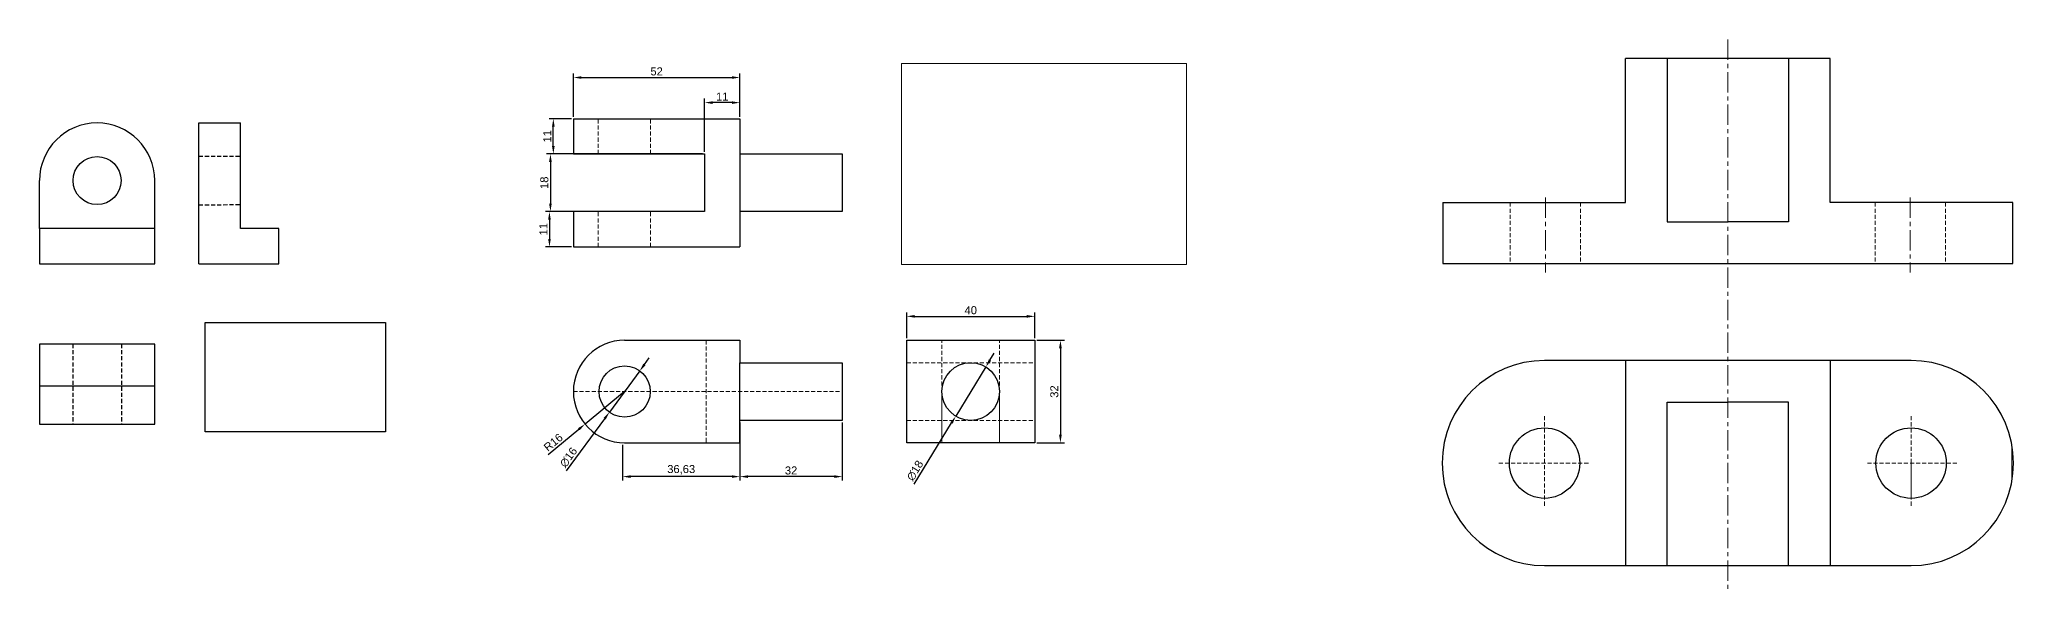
# Model space of a CAD drawing. Header units: millimetres. Extents: x -3408 to 1290, y -101 to 344.
# Drawn here: x 181 to 798, y 167 to 340 of the extents above; entities that cross this region are included whole.
import ezdxf

# ---------------------------------------------------------------- set-up
doc = ezdxf.new("R2010")
doc.units = ezdxf.units.MM
doc.header["$LTSCALE"] = 0.2
doc.linetypes.add('CENTER', pattern=[50.8, 31.75, -6.35, 6.35, -6.35])
doc.linetypes.add('HIDDEN', pattern=[9.525, 6.35, -3.175])
doc.styles.get("Standard").update_dxf_attribs({"font": 'arial.ttf'})
doc.dimstyles.new('ISO-25', dxfattribs={"dimtxt": 2.5, "dimasz": 2.5, "dimexe": 1.25, "dimexo": 0.625, "dimtad": 1, "dimtxsty": 'Standard', "dimcen": 2.5, "dimadec": 0, "dimazin": 0, "dimtfac": 1, "dimtmove": 0, "dimatfit": 3, "dimfxl": 1, "dimarcsym": 0})
picture_1 = doc.add_image_def('image1.png', size_in_pixel=(710, 430))
picture_2 = doc.add_image_def('image2.png', size_in_pixel=(650, 457))

# ---------------------------------------------------------------- blocks, each defined once
blk = doc.blocks.new('*D2')
at = {"color": 0, "lineweight": -2, "transparency": 16777216}
for p, q in [((347.7, 315.48), (347.7, 328.95)), ((350.2, 327.7), (397.2, 327.7)), ((399.7, 315.48), (399.7, 328.95))]:
    blk.add_line(p, q, dxfattribs=at)
at = {"color": 0, "lineweight": 9, "transparency": 16777216}
for points in [[(350.2, 328.12), (350.2, 327.29), (347.7, 327.7)], [(397.2, 328.12), (397.2, 327.29), (399.7, 327.7)]]:
    blk.add_solid(points, dxfattribs=at)
at = {"layer": 'Defpoints', "color": 0, "lineweight": 9, "transparency": 16777216}
for p in [(399.7, 327.7), (347.7, 314.86), (399.7, 314.86)]:
    blk.add_point(p, dxfattribs=at)
at = {"color": 0, "transparency": 16777216, "insert": (373.7, 329.6), "char_height": 2.5, "attachment_point": 5}
blk.add_mtext('52', dxfattribs=at)
blk = doc.blocks.new('*D3')
at = {"color": 0, "lineweight": -2, "transparency": 16777216}
for p, q in [((388.7, 304.48), (388.7, 321.12)), ((399.7, 315.48), (399.7, 321.12)), ((397.2, 319.87), (391.2, 319.87))]:
    blk.add_line(p, q, dxfattribs=at)
at = {"color": 0, "lineweight": 9, "transparency": 16777216}
for points in [[(391.2, 320.28), (391.2, 319.45), (388.7, 319.87)], [(397.2, 320.28), (397.2, 319.45), (399.7, 319.87)]]:
    blk.add_solid(points, dxfattribs=at)
at = {"layer": 'Defpoints', "color": 0, "lineweight": 9, "transparency": 16777216}
for p in [(388.7, 319.87), (399.7, 314.86), (388.7, 303.86)]:
    blk.add_point(p, dxfattribs=at)
at = {"color": 0, "transparency": 16777216, "insert": (394.2, 321.75), "char_height": 2.5, "attachment_point": 5}
blk.add_mtext('11', dxfattribs=at)
blk = doc.blocks.new('*D4')
at = {"color": 0, "lineweight": -2, "transparency": 16777216}
for p, q in [((347.07, 314.86), (340.17, 314.86)), ((341.42, 306.36), (341.42, 312.36)), ((347.07, 303.86), (340.17, 303.86))]:
    blk.add_line(p, q, dxfattribs=at)
at = {"color": 0, "lineweight": 9, "transparency": 16777216}
for points in [[(341, 312.36), (341.84, 312.36), (341.42, 314.86)], [(341, 306.36), (341.84, 306.36), (341.42, 303.86)]]:
    blk.add_solid(points, dxfattribs=at)
at = {"layer": 'Defpoints', "color": 0, "lineweight": 9, "transparency": 16777216}
for p in [(341.42, 314.86), (347.7, 314.86), (347.7, 303.86)]:
    blk.add_point(p, dxfattribs=at)
at = {"color": 0, "transparency": 16777216, "insert": (339.54, 309.36), "char_height": 2.5, "attachment_point": 5, "rotation": 90}
blk.add_mtext('11', dxfattribs=at)
blk = doc.blocks.new('*D5')
at = {"color": 0, "lineweight": -2, "transparency": 16777216}
for p, q in [((388.07, 303.86), (339.27, 303.86)), ((340.52, 301.36), (340.52, 288.36)), ((388.07, 285.86), (339.27, 285.86))]:
    blk.add_line(p, q, dxfattribs=at)
at = {"color": 0, "lineweight": 9, "transparency": 16777216}
for points in [[(340.1, 301.36), (340.93, 301.36), (340.52, 303.86)], [(340.1, 288.36), (340.93, 288.36), (340.52, 285.86)]]:
    blk.add_solid(points, dxfattribs=at)
at = {"layer": 'Defpoints', "color": 0, "lineweight": 9, "transparency": 16777216}
for p in [(388.7, 303.86), (340.52, 285.86), (388.7, 285.86)]:
    blk.add_point(p, dxfattribs=at)
at = {"color": 0, "transparency": 16777216, "insert": (338.61, 294.86), "char_height": 2.5, "attachment_point": 5, "rotation": 90}
blk.add_mtext('18', dxfattribs=at)
blk = doc.blocks.new('*D6')
at = {"color": 0, "lineweight": -2, "transparency": 16777216}
for p, q in [((347.07, 285.86), (338.96, 285.86)), ((340.21, 283.36), (340.21, 277.36)), ((347.07, 274.86), (338.96, 274.86))]:
    blk.add_line(p, q, dxfattribs=at)
at = {"color": 0, "lineweight": 9, "transparency": 16777216}
for points in [[(339.8, 283.36), (340.63, 283.36), (340.21, 285.86)], [(339.8, 277.36), (340.63, 277.36), (340.21, 274.86)]]:
    blk.add_solid(points, dxfattribs=at)
at = {"layer": 'Defpoints', "color": 0, "lineweight": 9, "transparency": 16777216}
for p in [(347.7, 285.86), (340.21, 274.86), (347.7, 274.86)]:
    blk.add_point(p, dxfattribs=at)
at = {"color": 0, "transparency": 16777216, "insert": (338.33, 280.36), "char_height": 2.5, "attachment_point": 5, "rotation": 90}
blk.add_mtext('11', dxfattribs=at)
blk = doc.blocks.new('*D7')
at = {"color": 0, "lineweight": -2, "transparency": 16777216}
for p, q in [((368.43, 236.15), (358.96, 223.25)), ((369.91, 238.16), (371.39, 240.18)), ((345.53, 204.95), (357.48, 221.23))]:
    blk.add_line(p, q, dxfattribs=at)
at = {"color": 0, "lineweight": 9, "transparency": 16777216}
for points in [[(369.57, 238.41), (370.24, 237.92), (368.43, 236.15)], [(357.15, 221.48), (357.82, 220.99), (358.96, 223.25)]]:
    blk.add_solid(points, dxfattribs=at)
at = {"layer": 'Defpoints', "color": 0, "lineweight": 9, "transparency": 16777216}
for p in [(368.43, 236.15), (358.96, 223.25)]:
    blk.add_point(p, dxfattribs=at)
at = {"color": 0, "transparency": 16777216, "insert": (346.18, 209.16), "char_height": 2.5, "attachment_point": 5, "rotation": 53.72484}
blk.add_mtext('∅16', dxfattribs=at)
blk = doc.blocks.new('*D8')
at = {"color": 0, "lineweight": -2, "transparency": 16777216}
for p, q in [((363.06, 213.07), (363.06, 201.9)), ((399.7, 213.07), (399.7, 201.9)), ((397.2, 203.15), (365.56, 203.15))]:
    blk.add_line(p, q, dxfattribs=at)
at = {"color": 0, "lineweight": 9, "transparency": 16777216}
for points in [[(365.56, 203.57), (365.56, 202.74), (363.06, 203.15)], [(397.2, 203.57), (397.2, 202.74), (399.7, 203.15)]]:
    blk.add_solid(points, dxfattribs=at)
at = {"layer": 'Defpoints', "color": 0, "lineweight": 9, "transparency": 16777216}
for p in [(363.06, 213.7), (399.7, 213.7), (363.06, 203.15)]:
    blk.add_point(p, dxfattribs=at)
at = {"color": 0, "transparency": 16777216, "insert": (381.38, 205.28), "char_height": 2.5, "attachment_point": 5}
blk.add_mtext('36,63', dxfattribs=at)
blk = doc.blocks.new('*D9')
at = {"color": 0, "lineweight": -2, "transparency": 16777216}
for p, q in [((399.7, 220.07), (399.7, 201.9)), ((431.7, 220.07), (431.7, 201.9)), ((429.2, 203.15), (402.2, 203.15))]:
    blk.add_line(p, q, dxfattribs=at)
at = {"color": 0, "lineweight": 9, "transparency": 16777216}
for points in [[(402.2, 203.57), (402.2, 202.74), (399.7, 203.15)], [(429.2, 203.57), (429.2, 202.74), (431.7, 203.15)]]:
    blk.add_solid(points, dxfattribs=at)
at = {"layer": 'Defpoints', "color": 0, "lineweight": 9, "transparency": 16777216}
for p in [(399.7, 220.7), (431.7, 220.7), (399.7, 203.15)]:
    blk.add_point(p, dxfattribs=at)
at = {"color": 0, "transparency": 16777216, "insert": (415.7, 205.06), "char_height": 2.5, "attachment_point": 5}
blk.add_mtext('32', dxfattribs=at)
blk = doc.blocks.new('*D10')
at = {"color": 0, "lineweight": -2, "transparency": 16777216}
for p, q in [((363.7, 229.7), (351.33, 219.54)), ((339.83, 210.09), (349.4, 217.95))]:
    blk.add_line(p, q, dxfattribs=at)
at = {"color": 0, "lineweight": 9, "transparency": 16777216}
blk.add_solid([(349.14, 218.28), (349.67, 217.63), (351.33, 219.54)], dxfattribs=at)
at = {"layer": 'Defpoints', "color": 0, "lineweight": 9, "transparency": 16777216}
for p in [(363.7, 229.7), (351.33, 219.54)]:
    blk.add_point(p, dxfattribs=at)
at = {"color": 0, "transparency": 16777216, "insert": (341.41, 213.85), "char_height": 2.5, "attachment_point": 5, "rotation": 39.41545}
blk.add_mtext('R16', dxfattribs=at)
blk = doc.blocks.new('*D11')
at = {"color": 0, "lineweight": -2, "transparency": 16777216}
for p, q in [((451.84, 246.32), (451.84, 254.42)), ((454.34, 253.17), (489.34, 253.17)), ((491.84, 246.32), (491.84, 254.42))]:
    blk.add_line(p, q, dxfattribs=at)
at = {"color": 0, "lineweight": 9, "transparency": 16777216}
for points in [[(454.34, 253.59), (454.34, 252.75), (451.84, 253.17)], [(489.34, 253.59), (489.34, 252.75), (491.84, 253.17)]]:
    blk.add_solid(points, dxfattribs=at)
at = {"layer": 'Defpoints', "color": 0, "lineweight": 9, "transparency": 16777216}
for p in [(491.84, 253.17), (451.84, 245.7), (491.84, 245.7)]:
    blk.add_point(p, dxfattribs=at)
at = {"color": 0, "transparency": 16777216, "insert": (471.84, 255.07), "char_height": 2.5, "attachment_point": 5}
blk.add_mtext('40', dxfattribs=at)
blk = doc.blocks.new('*D12')
at = {"color": 0, "lineweight": -2, "transparency": 16777216}
for p, q in [((492.47, 245.7), (501.11, 245.7)), ((499.86, 243.2), (499.86, 216.2)), ((492.47, 213.7), (501.11, 213.7))]:
    blk.add_line(p, q, dxfattribs=at)
at = {"color": 0, "lineweight": 9, "transparency": 16777216}
for points in [[(499.44, 243.2), (500.28, 243.2), (499.86, 245.7)], [(499.44, 216.2), (500.28, 216.2), (499.86, 213.7)]]:
    blk.add_solid(points, dxfattribs=at)
at = {"layer": 'Defpoints', "color": 0, "lineweight": 9, "transparency": 16777216}
for p in [(491.84, 245.7), (491.84, 213.7), (499.86, 213.7)]:
    blk.add_point(p, dxfattribs=at)
at = {"color": 0, "transparency": 16777216, "insert": (497.96, 229.7), "char_height": 2.5, "attachment_point": 5, "rotation": 90}
blk.add_mtext('32', dxfattribs=at)
blk = doc.blocks.new('*D13')
at = {"color": 0, "lineweight": -2, "transparency": 16777216}
for p, q in [((477.84, 239.51), (479.15, 241.64)), ((476.54, 237.38), (467.15, 222.02)), ((454.15, 200.78), (465.84, 219.89))]:
    blk.add_line(p, q, dxfattribs=at)
at = {"color": 0, "lineweight": 9, "transparency": 16777216}
for points in [[(477.49, 239.73), (478.2, 239.29), (476.54, 237.38)], [(465.49, 220.11), (466.2, 219.67), (467.15, 222.02)]]:
    blk.add_solid(points, dxfattribs=at)
at = {"layer": 'Defpoints', "color": 0, "lineweight": 9, "transparency": 16777216}
for p in [(476.54, 237.38), (467.15, 222.02)]:
    blk.add_point(p, dxfattribs=at)
at = {"color": 0, "transparency": 16777216, "insert": (454.44, 205.03), "char_height": 2.5, "attachment_point": 5, "rotation": 58.54609}
blk.add_mtext('∅18', dxfattribs=at)

msp = doc.modelspace()

# ---------------------------------------------------------------- linework, layer by layer
at = {"linetype": 'CENTER', "lineweight": 9}
for p, q in [((708.384, 339.563), (708.384, 167.305)), ((651.384, 290.252), (651.384, 266.862)), ((765.384, 290.252), (765.384, 266.862))]:
    msp.add_line(p, q, dxfattribs=at)
at = {"lineweight": 30}
for p, q in [((676.384, 288.671), (676.384, 333.671)), ((689.384, 333.671), (689.384, 282.671)), ((727.384, 333.671), (727.384, 282.671)), ((740.384, 288.671), (740.384, 333.671)), ((347.695, 314.859), (347.695, 303.859)), ((347.695, 314.859), (399.695, 314.859)), ((399.695, 314.859), (399.695, 274.859)), ((230.688, 313.541), (243.688, 313.541)), ((230.688, 294.77), (230.688, 313.541)), ((243.688, 295.541), (243.688, 313.541)), ((347.695, 303.859), (388.695, 303.859)), ((388.695, 303.859), (388.695, 285.859)), ((399.695, 303.859), (431.695, 303.859)), ((431.695, 303.859), (431.695, 285.859)), ((180.881, 280.541), (180.881, 295.541)), ((216.881, 280.541), (216.881, 295.541)), ((230.688, 269.541), (230.688, 294.77)), ((243.688, 280.541), (243.688, 295.541)), ((388.695, 285.859), (347.695, 285.859)), ((347.695, 285.859), (347.695, 274.859)), ((431.695, 285.859), (399.695, 285.859)), ((619.384, 288.671), (676.384, 288.671)), ((797.384, 288.671), (740.384, 288.671)), ((216.881, 280.541), (180.881, 280.541)), ((180.881, 280.541), (180.881, 269.541)), ((216.881, 269.541), (216.881, 280.541)), ((255.688, 280.541), (243.688, 280.541)), ((255.688, 269.541), (255.688, 280.541)), ((689.384, 282.671), (708.384, 282.671)), ((727.384, 282.671), (708.384, 282.671)), ((347.695, 274.859), (399.695, 274.859)), ((180.881, 269.541), (216.881, 269.541)), ((230.688, 269.541), (255.688, 269.541)), ((216.881, 244.526), (180.881, 244.526)), ((180.881, 244.526), (180.881, 231.526)), ((216.881, 231.526), (216.881, 244.526)), ((363.695, 245.7), (399.695, 245.7)), ((399.695, 245.7), (399.695, 238.7)), ((451.843, 245.7), (491.843, 245.7)), ((451.843, 213.7), (451.843, 245.7)), ((491.843, 245.7), (491.843, 213.7)), ((399.695, 220.7), (399.695, 238.7)), ((399.695, 238.7), (431.695, 238.7)), ((431.695, 238.7), (431.695, 220.7)), ((676.384, 239.372), (676.384, 175.372)), ((740.384, 239.372), (740.384, 175.372)), ((180.881, 231.526), (180.881, 219.526)), ((180.881, 231.526), (216.881, 231.526)), ((216.881, 219.526), (216.881, 231.526)), ((689.384, 175.372), (689.384, 226.372)), ((689.384, 226.372), (708.384, 226.372)), ((727.384, 226.372), (708.384, 226.372)), ((727.384, 175.372), (727.384, 226.372)), ((180.881, 219.526), (216.881, 219.526)), ((431.695, 220.7), (399.695, 220.7)), ((399.695, 213.7), (399.695, 220.7)), ((363.695, 213.7), (399.695, 213.7)), ((491.843, 213.7), (451.843, 213.7))]:
    msp.add_line(p, q, dxfattribs=at)
at = {"lineweight": 9}
for p, q in [((676.384, 333.671), (689.384, 333.671)), ((619.384, 269.671), (619.384, 288.671)), ((619.384, 288.671), (651.384, 288.671)), ((651.384, 288.671), (640.384, 288.671)), ((797.384, 269.671), (797.384, 288.671)), ((640.384, 269.671), (640.384, 269.671)), ((640.384, 269.671), (640.384, 269.671)), ((462.843, 229.7), (462.843, 213.7)), ((480.843, 229.7), (480.843, 213.7)), ((765.637, 207.372), (765.637, 196.372))]:
    msp.add_line(p, q, dxfattribs=at)
at = {"linetype": 'HIDDEN', "lineweight": 9}
for p, q in [((355.415, 303.859), (355.415, 314.859)), ((371.815, 303.859), (371.815, 314.859)), ((355.415, 274.859), (355.415, 285.859)), ((371.815, 274.859), (371.815, 285.859)), ((640.384, 288.671), (640.384, 269.671)), ((662.384, 288.671), (662.384, 269.671)), ((754.384, 288.671), (754.384, 269.671)), ((776.384, 288.671), (776.384, 269.671)), ((389.126, 245.7), (389.126, 213.7)), ((462.843, 229.7), (462.843, 245.7)), ((480.843, 229.7), (480.843, 245.7)), ((451.843, 238.7), (491.843, 238.7)), ((347.695, 229.7), (431.695, 229.7)), ((451.843, 220.7), (491.843, 220.7)), ((651.132, 222.008), (651.132, 193.721)), ((765.637, 222.008), (765.637, 193.721)), ((636.861, 207.372), (665.367, 207.372)), ((779.907, 207.372), (751.401, 207.372))]:
    msp.add_line(p, q, dxfattribs=at)
at = {"linetype": 'HIDDEN'}
for p, q in [((230.688, 303.127), (243.688, 303.127)), ((230.688, 287.996), (243.688, 288.041)), ((191.321, 244.526), (191.321, 219.526)), ((206.473, 244.526), (206.473, 219.526))]:
    msp.add_line(p, q, dxfattribs=at)
at = {"lineweight": 30}
for points in [[(740.384, 333.671), (676.384, 333.671)], [(619.384, 288.671), (619.384, 269.671), (797.384, 269.671), (797.384, 288.671)], [(765.637, 239.372), (651.132, 239.372)], [(651.132, 175.372), (765.637, 175.372)]]:
    msp.add_lwpolyline(points, dxfattribs=at)
at = {"lineweight": 9}
msp.add_lwpolyline([(797.132, 201.711), (797.132, 213.032)], dxfattribs=at)
at = {"lineweight": 30}
for centre, radius in [((198.881, 295.541), 7.5), ((363.695, 229.7), 8), ((471.843, 229.7), 9), ((651.132, 207.372), 11), ((765.637, 207.372), 11)]:
    msp.add_circle(centre, radius, dxfattribs=at)
for centre, radius, start, end in [((198.881, 295.541), 18, 0, 180), ((363.695, 229.7), 16, 90, 270), ((651.132, 207.372), 32, 90, 270), ((765.637, 207.372), 32, 270, 90)]:
    msp.add_arc(centre, radius, start, end, dxfattribs=at)

# ---------------------------------------------------------------- dimensions: what is measured, and where the dimension line sits
for base, p1, p2, picture, middle in [((399.695, 327.703), (347.695, 314.859), (399.695, 314.859), '*D2', (373.695, 329.604)), ((388.695, 319.866), (399.695, 314.859), (388.695, 303.859), '*D3', (394.195, 321.747)), ((491.843, 253.17), (451.843, 245.7), (491.843, 245.7), '*D11', (471.843, 255.072)), ((399.695, 203.154), (431.695, 220.7), (399.695, 220.7), '*D9', (415.695, 205.056)), ((363.065, 203.154), (399.695, 213.7), (363.065, 213.7), '*D8', (381.38, 205.281))]:
    dim = msp.add_linear_dim(base=base, p1=p1, p2=p2, dimstyle='ISO-25')
    dim.commit()
    dim.dimension.update_dxf_attribs({"geometry": picture, "text_midpoint": middle})
for base, p1, p2, picture, middle in [((341.421, 314.859), (347.695, 303.859), (347.695, 314.859), '*D4', (339.541, 309.359)), ((340.516, 285.859), (388.695, 303.859), (388.695, 285.859), '*D5', (338.615, 294.859)), ((340.214, 274.859), (347.695, 285.859), (347.695, 274.859), '*D6', (338.334, 280.359)), ((499.859, 213.7), (491.843, 245.7), (491.843, 213.7), '*D12', (497.956, 229.7))]:
    dim = msp.add_linear_dim(base=base, p1=p1, p2=p2, angle=90, dimstyle='ISO-25')
    dim.commit()
    dim.dimension.update_dxf_attribs({"geometry": picture, "text_midpoint": middle})
for p1, p2, picture, middle in [((476.539, 237.377), (467.146, 222.022), '*D13', (456.125, 204.005)), ((368.429, 236.149), (358.962, 223.25), '*D7', (347.765, 207.993))]:
    dim = msp.add_diameter_dim_2p(p1=p1, p2=p2, dimstyle='ISO-25')
    dim.commit()
    dim.dimension.update_dxf_attribs({"geometry": picture, "text_midpoint": middle, "dimtype": 163})
dim = msp.add_radius_dim(center=(363.695, 229.7), mpoint=(351.334, 219.541), dimstyle='ISO-25')
dim.commit()
dim.dimension.update_dxf_attribs({"geometry": '*D10', "text_midpoint": (342.62, 212.378), "dimtype": 164})

# ---------------------------------------------------------------- pictures from other files: only their frames are drawn
at = {"lineweight": 9}
image = msp.add_image(picture_2, insert=(450.154, 269.4), size_in_units=(89.093, 62.64), dxfattribs=at)
image.dxf.flags = 7
image = msp.add_image(picture_1, insert=(232.62, 217.1), size_in_units=(56.364, 34.136))
image.dxf.flags = 7

doc.saveas('drawing.dxf')
